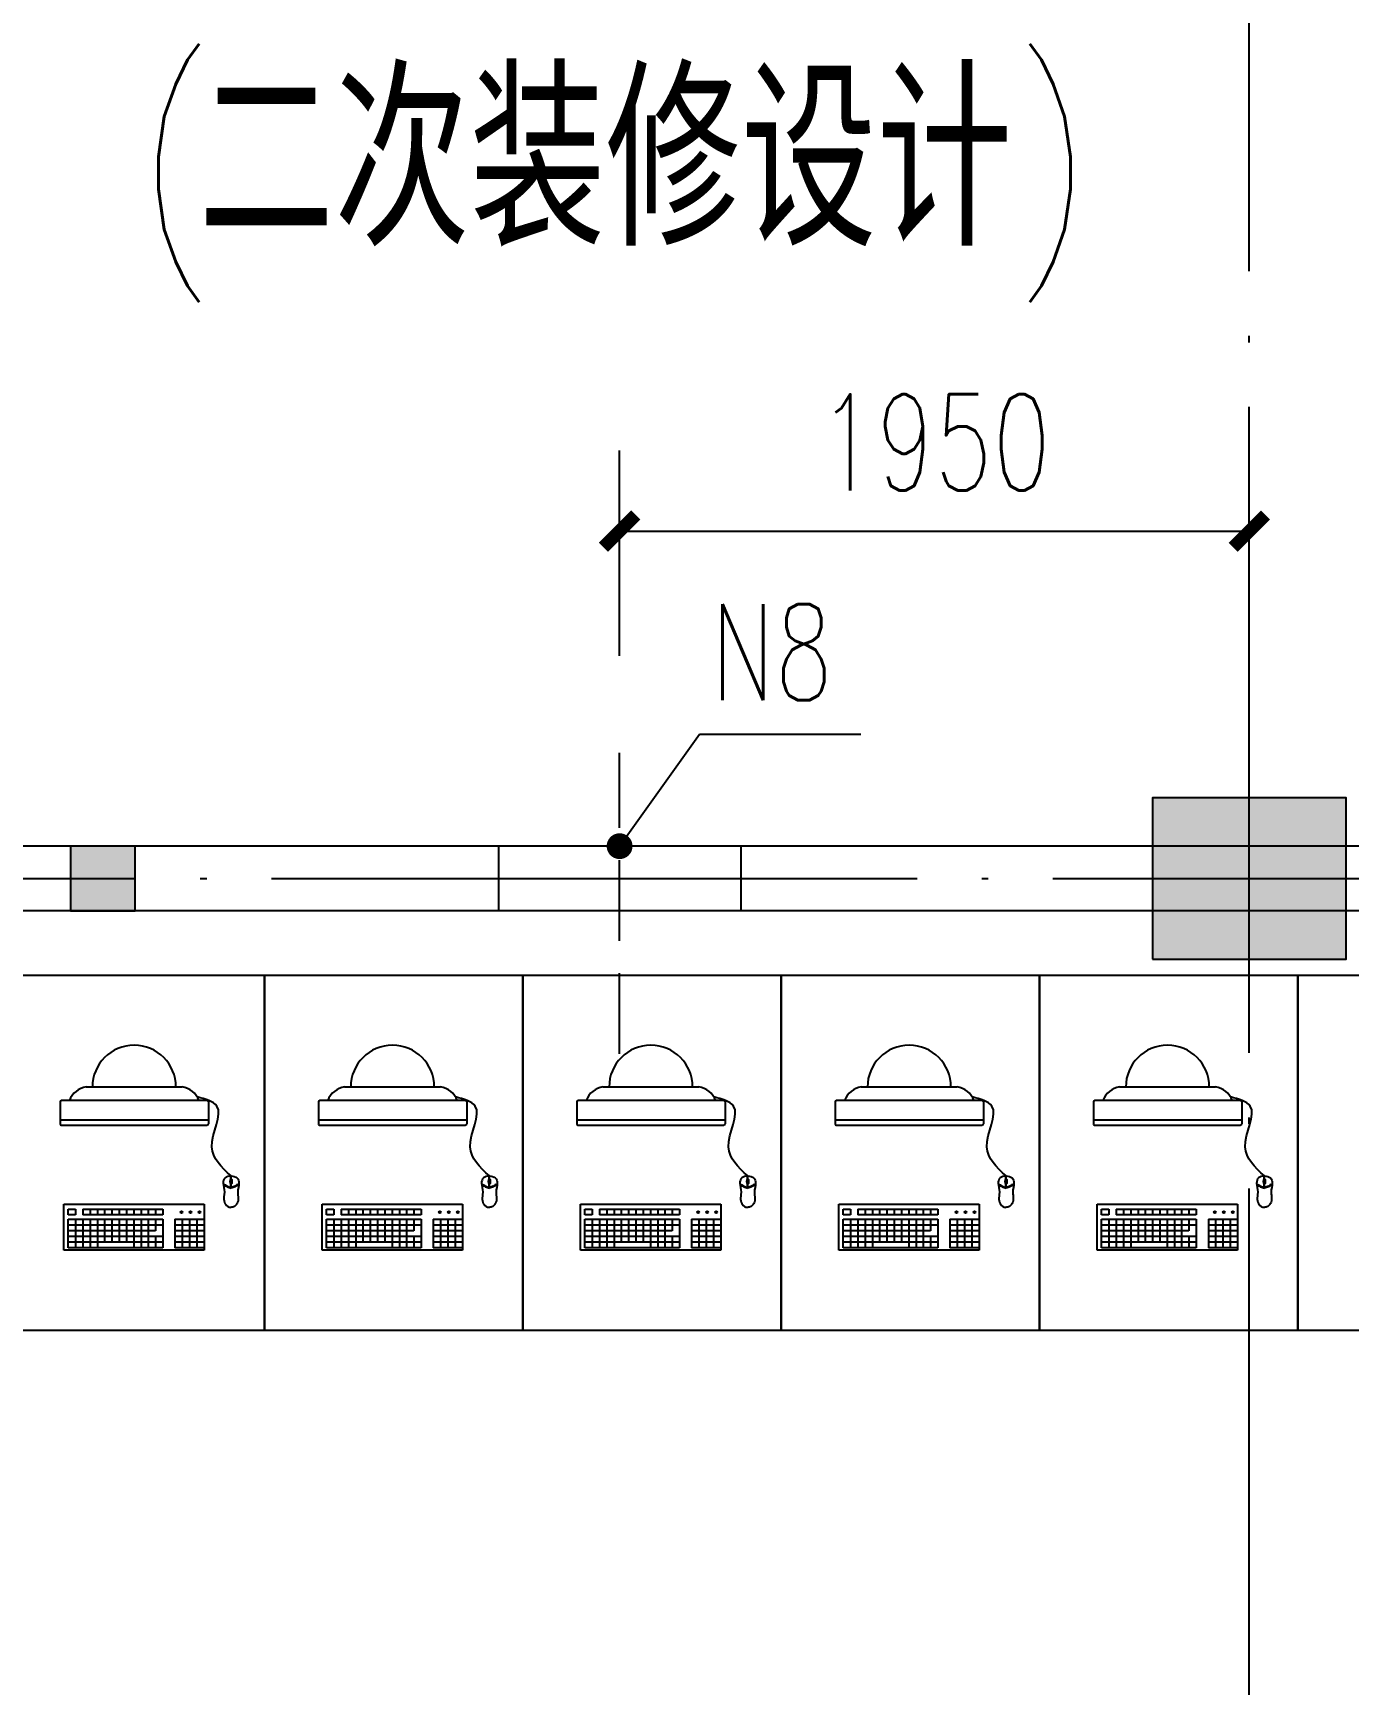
# Model space of a CAD drawing. Extents: x -93062 to 326984, y -142534 to 91021.
# Drawn here: x 29202 to 33277, y 51375 to 56490 of the extents above; entities that cross this region are included whole.
import ezdxf

# ---------------------------------------------------------------- set-up
doc = ezdxf.new("R2010")
doc.units = 0
doc.header["$LTSCALE"] = 1000
doc.header["$MEASUREMENT"] = 0
doc.linetypes.add('DASH', pattern=[0.35, 0.25, -0.1])
doc.linetypes.add('DOTE', pattern=[2.42, 2, -0.2, 0.02, -0.2])
doc.layers.get('0').update_dxf_attribs({"color": 8})
doc.layers.get('Defpoints').update_dxf_attribs({"color": 8})
for name, color, linetype in [('COLUMN', 8, 'Continuous'), ('DOTE', 8, 'DOTE'), ('EQUIPMENT', 8, 'Continuous'), ('HOLE', 8, 'Continuous'), ('PUB_HATCH', 8, 'Continuous'), ('PUB_TEXT', 8, 'Continuous'), ('TEXT', 8, 'Continuous'), ('WALL', 8, 'Continuous')]:
    doc.layers.add(name, color=color, linetype=linetype)
doc.styles.add('_TCH_DIM', font='SIMPLEX', dxfattribs={"bigfont": 'GBCBIG'})
doc.styles.add('_TCH_DIM_T3', font='SIMPLEX', dxfattribs={"width": 0.705882, "bigfont": 'GBCBIG'})
doc.styles.add('HZTXT', font='geditxt.shx', dxfattribs={"width": 0.8, "bigfont": 'hztxt1.shx'})
doc.dimstyles.new('_TCH_ARCH&&100', dxfattribs={"dimtxt": 297.5, "dimasz": 100, "dimexe": 250, "dimexo": 300, "dimgap": 126.25, "dimtad": 1, "dimdec": 0, "dimzin": 0, "dimdsep": 46, "dimtxsty": '_TCH_DIM_T3', "dimblk": 'ARCHTICK', "dimcen": 0.09, "dimazin": 2, "dimtfac": 1, "dimtdec": 0, "dimtix": 1, "dimtmove": 2, "dimatfit": 3, "dimfxl": 1, "dimtolj": 1, "dimtzin": 0, "dimarcsym": 0})

# ---------------------------------------------------------------- blocks, each defined once
blk = doc.blocks.new('_FZH')
blk.add_lwpolyline([(-0.5, -0.5), (0.5, -0.5), (0.5, 0.5), (-0.5, 0.5)], close=True)
at = {"layer": 'PUB_HATCH'}
blk.add_solid([(-0.5, -0.5), (0.5, -0.5), (-0.5, 0.5), (0.5, 0.5)], dxfattribs=at)
blk = doc.blocks.new('DSADa')
at = {"layer": 'COLUMN', "xscale": 600.0000000000146, "yscale": 500, "zscale": 500}
blk.add_blockref('_FZH', (7100, -27500), dxfattribs=at)
blk = doc.blocks.new('A$C31CF031A')
at = {"layer": 'EQUIPMENT', "ltscale": 100}
for p, q in [((3250, 6700), (4050, 6700)), ((4050, 6700), (4050, 5600)), ((4050, 5600), (4050, 6700)), ((4050, 6700), (4850, 6700)), ((4850, 5600), (4850, 6700)), ((4850, 6700), (5650, 6700)), ((4850, 6700), (4850, 5600)), ((5650, 5600), (5650, 6700)), ((5650, 6700), (6450, 6700)), ((5650, 6700), (5650, 5600)), ((6450, 6700), (6450, 5600)), ((6450, 5600), (6450, 6700)), ((6450, 6700), (7250, 6700)), ((7250, 5600), (7250, 6700)), ((7250, 6700), (8050, 6700)), ((7250, 6700), (7250, 5600)), ((4050, 5600), (3250, 5600)), ((4850, 5600), (4050, 5600)), ((5650, 5600), (4850, 5600)), ((6450, 5600), (5650, 5600)), ((7250, 5600), (6450, 5600)), ((8050, 5600), (7250, 5600))]:
    blk.add_line(p, q, dxfattribs=at)
at = {"layer": 'EQUIPMENT'}
for p, q in [((3498.3, 6354.2), (3795.3, 6354.2)), ((4298.3, 6354.2), (4595.3, 6354.2)), ((5098.3, 6354.2), (5395.3, 6354.2)), ((5898.3, 6354.2), (6195.3, 6354.2)), ((6698.3, 6354.2), (6995.3, 6354.2)), ((3417.1, 6307.9), (3417.1, 6240.3)), ((3422.1, 6312.9), (3871.4, 6312.9)), ((3876.4, 6307.9), (3876.4, 6240.3)), ((4217.1, 6307.9), (4217.1, 6240.3)), ((4222.1, 6312.9), (4671.4, 6312.9)), ((4676.4, 6307.9), (4676.4, 6240.3)), ((5017.1, 6307.9), (5017.1, 6240.3)), ((5022.1, 6312.9), (5471.4, 6312.9)), ((5476.4, 6307.9), (5476.4, 6240.3)), ((5817.1, 6307.9), (5817.1, 6240.3)), ((5822.1, 6312.9), (6271.4, 6312.9)), ((6276.4, 6307.9), (6276.4, 6240.3)), ((6617.1, 6307.9), (6617.1, 6240.3)), ((6622.1, 6312.9), (7071.4, 6312.9)), ((7076.4, 6307.9), (7076.4, 6240.3)), ((3417.1, 6252.2), (3876.4, 6252.2)), ((4217.1, 6252.2), (4676.4, 6252.2)), ((5017.1, 6252.2), (5476.4, 6252.2)), ((5817.1, 6252.2), (6276.4, 6252.2)), ((6617.1, 6252.2), (7076.4, 6252.2)), ((3871.4, 6235.3), (3422.1, 6235.3)), ((4671.4, 6235.3), (4222.1, 6235.3)), ((5471.4, 6235.3), (5022.1, 6235.3)), ((6271.4, 6235.3), (5822.1, 6235.3)), ((7071.4, 6235.3), (6622.1, 6235.3)), ((3946.2, 6070), (3946.2, 6078.5)), ((3946.2, 6043.5), (3946.2, 6053.3)), ((3947.2, 6070), (3947.2, 6078.5)), ((3947.2, 6043.5), (3947.2, 6053.3)), ((4746.2, 6070), (4746.2, 6078.5)), ((4746.2, 6043.5), (4746.2, 6053.3)), ((4747.2, 6070), (4747.2, 6078.5)), ((4747.2, 6043.5), (4747.2, 6053.3)), ((5546.2, 6070), (5546.2, 6078.5)), ((5546.2, 6043.5), (5546.2, 6053.3)), ((5547.2, 6070), (5547.2, 6078.5)), ((5547.2, 6043.5), (5547.2, 6053.3)), ((6346.2, 6070), (6346.2, 6078.5)), ((6346.2, 6043.5), (6346.2, 6053.3)), ((6347.2, 6070), (6347.2, 6078.5)), ((6347.2, 6043.5), (6347.2, 6053.3)), ((7146.2, 6070), (7146.2, 6078.5)), ((7146.2, 6043.5), (7146.2, 6053.3)), ((7147.2, 6070), (7147.2, 6078.5)), ((7147.2, 6043.5), (7147.2, 6053.3)), ((3428.8, 5991.8), (3863.3, 5991.8)), ((3428.8, 5849.1), (3428.8, 5991.8)), ((3863.3, 5991.8), (3863.3, 5849.1)), ((4228.8, 5991.8), (4663.3, 5991.8)), ((4228.8, 5849.1), (4228.8, 5991.8)), ((4663.3, 5991.8), (4663.3, 5849.1)), ((5028.8, 5991.8), (5463.3, 5991.8)), ((5028.8, 5849.1), (5028.8, 5991.8)), ((5463.3, 5991.8), (5463.3, 5849.1)), ((5828.8, 5991.8), (6263.3, 5991.8)), ((5828.8, 5849.1), (5828.8, 5991.8)), ((6263.3, 5991.8), (6263.3, 5849.1)), ((6628.8, 5991.8), (7063.3, 5991.8)), ((6628.8, 5849.1), (6628.8, 5991.8)), ((7063.3, 5991.8), (7063.3, 5849.1)), ((3442.6, 5944.5), (3735.6, 5944.5)), ((3442.6, 5855.7), (3442.6, 5944.5)), ((3442.7, 5958.3), (3442.7, 5976.1)), ((3442.7, 5976.1), (3465.1, 5976.1)), ((3465.1, 5958.3), (3442.7, 5958.3)), ((3465.1, 5976.1), (3465.1, 5958.3)), ((3465.1, 5944.5), (3465.1, 5855.7)), ((3487.6, 5976.1), (3487.6, 5958.3)), ((3487.6, 5976.1), (3735.6, 5976.1)), ((3735.6, 5958.3), (3487.6, 5958.3)), ((3487.6, 5944.5), (3487.6, 5855.7)), ((3510.2, 5976.1), (3510.2, 5958.3)), ((3510.2, 5944.5), (3510.2, 5855.7)), ((3532.7, 5976.1), (3532.7, 5958.3)), ((3532.7, 5944.5), (3532.7, 5855.7)), ((3555.3, 5976.1), (3555.3, 5958.3)), ((3555.3, 5944.5), (3555.3, 5873.4)), ((3577.8, 5976.1), (3577.8, 5958.3)), ((3577.8, 5944.5), (3577.8, 5873.4)), ((3600.4, 5976.1), (3600.4, 5958.3)), ((3600.4, 5944.5), (3600.4, 5873.4)), ((3622.9, 5976.1), (3622.9, 5958.3)), ((3622.9, 5944.5), (3622.9, 5873.4)), ((3645.4, 5976.1), (3645.4, 5958.3)), ((3645.4, 5944.5), (3645.4, 5855.7)), ((3668, 5976.1), (3668, 5958.3)), ((3668, 5944.5), (3668, 5855.7)), ((3735.6, 5958.3), (3680.3, 5958.3)), ((3690.5, 5976.1), (3690.5, 5958.3)), ((3690.5, 5944.5), (3690.5, 5855.7)), ((3713.1, 5976.1), (3713.1, 5958.3)), ((3713.1, 5944.5), (3713.1, 5908.9)), ((3735.6, 5976.1), (3735.6, 5958.3)), ((3735.6, 5976.1), (3735.6, 5958.3)), ((3735.6, 5944.5), (3735.6, 5855.7)), ((3735.6, 5944.5), (3735.6, 5855.7)), ((3735.6, 5944.5), (3735.6, 5855.7)), ((3773.1, 5944.5), (3863.3, 5944.5)), ((3773.1, 5944.5), (3773.1, 5855.7)), ((3773.1, 5944.5), (3863.3, 5944.5)), ((3795.7, 5944.5), (3795.7, 5855.7)), ((3818.2, 5944.5), (3818.2, 5855.7)), ((3840.8, 5944.5), (3840.8, 5855.7)), ((3863.3, 5944.5), (3863.3, 5855.7)), ((3863.3, 5944.5), (3863.3, 5855.7)), ((4242.6, 5944.5), (4535.6, 5944.5)), ((4242.6, 5855.7), (4242.6, 5944.5)), ((4242.7, 5958.3), (4242.7, 5976.1)), ((4242.7, 5976.1), (4265.1, 5976.1)), ((4265.1, 5958.3), (4242.7, 5958.3)), ((4265.1, 5976.1), (4265.1, 5958.3)), ((4265.1, 5944.5), (4265.1, 5855.7)), ((4287.6, 5976.1), (4287.6, 5958.3)), ((4287.6, 5976.1), (4535.6, 5976.1)), ((4535.6, 5958.3), (4287.6, 5958.3)), ((4287.6, 5944.5), (4287.6, 5855.7)), ((4310.2, 5976.1), (4310.2, 5958.3)), ((4310.2, 5944.5), (4310.2, 5855.7)), ((4332.7, 5976.1), (4332.7, 5958.3)), ((4332.7, 5944.5), (4332.7, 5855.7)), ((4355.3, 5976.1), (4355.3, 5958.3)), ((4355.3, 5944.5), (4355.3, 5873.4)), ((4377.8, 5976.1), (4377.8, 5958.3)), ((4377.8, 5944.5), (4377.8, 5873.4)), ((4400.4, 5976.1), (4400.4, 5958.3)), ((4400.4, 5944.5), (4400.4, 5873.4)), ((4422.9, 5976.1), (4422.9, 5958.3)), ((4422.9, 5944.5), (4422.9, 5873.4)), ((4445.4, 5976.1), (4445.4, 5958.3)), ((4445.4, 5944.5), (4445.4, 5855.7)), ((4468, 5976.1), (4468, 5958.3)), ((4468, 5944.5), (4468, 5855.7)), ((4535.6, 5958.3), (4480.3, 5958.3)), ((4490.5, 5976.1), (4490.5, 5958.3)), ((4490.5, 5944.5), (4490.5, 5855.7)), ((4513.1, 5976.1), (4513.1, 5958.3)), ((4513.1, 5944.5), (4513.1, 5908.9)), ((4535.6, 5976.1), (4535.6, 5958.3)), ((4535.6, 5976.1), (4535.6, 5958.3)), ((4535.6, 5944.5), (4535.6, 5855.7)), ((4535.6, 5944.5), (4535.6, 5855.7)), ((4535.6, 5944.5), (4535.6, 5855.7)), ((4573.1, 5944.5), (4663.3, 5944.5)), ((4573.1, 5944.5), (4573.1, 5855.7)), ((4573.1, 5944.5), (4663.3, 5944.5)), ((4595.7, 5944.5), (4595.7, 5855.7)), ((4618.2, 5944.5), (4618.2, 5855.7)), ((4640.8, 5944.5), (4640.8, 5855.7)), ((4663.3, 5944.5), (4663.3, 5855.7)), ((4663.3, 5944.5), (4663.3, 5855.7)), ((5042.6, 5944.5), (5335.6, 5944.5)), ((5042.6, 5855.7), (5042.6, 5944.5)), ((5042.7, 5958.3), (5042.7, 5976.1)), ((5042.7, 5976.1), (5065.1, 5976.1)), ((5065.1, 5958.3), (5042.7, 5958.3)), ((5065.1, 5976.1), (5065.1, 5958.3)), ((5065.1, 5944.5), (5065.1, 5855.7)), ((5087.6, 5976.1), (5087.6, 5958.3)), ((5087.6, 5976.1), (5335.6, 5976.1)), ((5335.6, 5958.3), (5087.6, 5958.3)), ((5087.6, 5944.5), (5087.6, 5855.7)), ((5110.2, 5976.1), (5110.2, 5958.3)), ((5110.2, 5944.5), (5110.2, 5855.7)), ((5132.7, 5976.1), (5132.7, 5958.3)), ((5132.7, 5944.5), (5132.7, 5855.7)), ((5155.3, 5976.1), (5155.3, 5958.3)), ((5155.3, 5944.5), (5155.3, 5873.4)), ((5177.8, 5976.1), (5177.8, 5958.3)), ((5177.8, 5944.5), (5177.8, 5873.4)), ((5200.4, 5976.1), (5200.4, 5958.3)), ((5200.4, 5944.5), (5200.4, 5873.4)), ((5222.9, 5976.1), (5222.9, 5958.3)), ((5222.9, 5944.5), (5222.9, 5873.4)), ((5245.4, 5976.1), (5245.4, 5958.3)), ((5245.4, 5944.5), (5245.4, 5855.7)), ((5268, 5976.1), (5268, 5958.3)), ((5268, 5944.5), (5268, 5855.7)), ((5335.6, 5958.3), (5280.3, 5958.3)), ((5290.5, 5976.1), (5290.5, 5958.3)), ((5290.5, 5944.5), (5290.5, 5855.7)), ((5313.1, 5976.1), (5313.1, 5958.3)), ((5313.1, 5944.5), (5313.1, 5908.9)), ((5335.6, 5976.1), (5335.6, 5958.3)), ((5335.6, 5976.1), (5335.6, 5958.3)), ((5335.6, 5944.5), (5335.6, 5855.7)), ((5335.6, 5944.5), (5335.6, 5855.7)), ((5335.6, 5944.5), (5335.6, 5855.7)), ((5373.1, 5944.5), (5463.3, 5944.5)), ((5373.1, 5944.5), (5373.1, 5855.7)), ((5373.1, 5944.5), (5463.3, 5944.5)), ((5395.7, 5944.5), (5395.7, 5855.7)), ((5418.2, 5944.5), (5418.2, 5855.7)), ((5440.8, 5944.5), (5440.8, 5855.7)), ((5463.3, 5944.5), (5463.3, 5855.7)), ((5463.3, 5944.5), (5463.3, 5855.7)), ((5842.6, 5944.5), (6135.6, 5944.5)), ((5842.6, 5855.7), (5842.6, 5944.5)), ((5842.7, 5958.3), (5842.7, 5976.1)), ((5842.7, 5976.1), (5865.1, 5976.1)), ((5865.1, 5958.3), (5842.7, 5958.3)), ((5865.1, 5976.1), (5865.1, 5958.3)), ((5865.1, 5944.5), (5865.1, 5855.7)), ((5887.6, 5976.1), (5887.6, 5958.3)), ((5887.6, 5976.1), (6135.6, 5976.1)), ((6135.6, 5958.3), (5887.6, 5958.3)), ((5887.6, 5944.5), (5887.6, 5855.7)), ((5910.2, 5976.1), (5910.2, 5958.3)), ((5910.2, 5944.5), (5910.2, 5855.7)), ((5932.7, 5976.1), (5932.7, 5958.3)), ((5932.7, 5944.5), (5932.7, 5855.7)), ((5955.3, 5976.1), (5955.3, 5958.3)), ((5955.3, 5944.5), (5955.3, 5873.4)), ((5977.8, 5976.1), (5977.8, 5958.3)), ((5977.8, 5944.5), (5977.8, 5873.4)), ((6000.4, 5976.1), (6000.4, 5958.3)), ((6000.4, 5944.5), (6000.4, 5873.4)), ((6022.9, 5976.1), (6022.9, 5958.3)), ((6022.9, 5944.5), (6022.9, 5873.4)), ((6045.4, 5976.1), (6045.4, 5958.3)), ((6045.4, 5944.5), (6045.4, 5855.7)), ((6068, 5976.1), (6068, 5958.3)), ((6068, 5944.5), (6068, 5855.7)), ((6135.6, 5958.3), (6080.3, 5958.3)), ((6090.5, 5976.1), (6090.5, 5958.3)), ((6090.5, 5944.5), (6090.5, 5855.7)), ((6113.1, 5976.1), (6113.1, 5958.3)), ((6113.1, 5944.5), (6113.1, 5908.9)), ((6135.6, 5976.1), (6135.6, 5958.3)), ((6135.6, 5976.1), (6135.6, 5958.3)), ((6135.6, 5944.5), (6135.6, 5855.7)), ((6135.6, 5944.5), (6135.6, 5855.7)), ((6135.6, 5944.5), (6135.6, 5855.7)), ((6173.1, 5944.5), (6263.3, 5944.5)), ((6173.1, 5944.5), (6173.1, 5855.7)), ((6173.1, 5944.5), (6263.3, 5944.5)), ((6195.7, 5944.5), (6195.7, 5855.7)), ((6218.2, 5944.5), (6218.2, 5855.7)), ((6240.8, 5944.5), (6240.8, 5855.7)), ((6263.3, 5944.5), (6263.3, 5855.7)), ((6263.3, 5944.5), (6263.3, 5855.7)), ((6642.6, 5944.5), (6935.6, 5944.5)), ((6642.6, 5855.7), (6642.6, 5944.5)), ((6642.7, 5958.3), (6642.7, 5976.1)), ((6642.7, 5976.1), (6665.1, 5976.1)), ((6665.1, 5958.3), (6642.7, 5958.3)), ((6665.1, 5976.1), (6665.1, 5958.3)), ((6665.1, 5944.5), (6665.1, 5855.7)), ((6687.6, 5976.1), (6687.6, 5958.3)), ((6687.6, 5976.1), (6935.6, 5976.1)), ((6935.6, 5958.3), (6687.6, 5958.3)), ((6687.6, 5944.5), (6687.6, 5855.7)), ((6710.2, 5976.1), (6710.2, 5958.3)), ((6710.2, 5944.5), (6710.2, 5855.7)), ((6732.7, 5976.1), (6732.7, 5958.3)), ((6732.7, 5944.5), (6732.7, 5855.7)), ((6755.3, 5976.1), (6755.3, 5958.3)), ((6755.3, 5944.5), (6755.3, 5873.4)), ((6777.8, 5976.1), (6777.8, 5958.3)), ((6777.8, 5944.5), (6777.8, 5873.4)), ((6800.4, 5976.1), (6800.4, 5958.3)), ((6800.4, 5944.5), (6800.4, 5873.4)), ((6822.9, 5976.1), (6822.9, 5958.3)), ((6822.9, 5944.5), (6822.9, 5873.4)), ((6845.4, 5976.1), (6845.4, 5958.3)), ((6845.4, 5944.5), (6845.4, 5855.7)), ((6868, 5976.1), (6868, 5958.3)), ((6868, 5944.5), (6868, 5855.7)), ((6935.6, 5958.3), (6880.3, 5958.3)), ((6890.5, 5976.1), (6890.5, 5958.3)), ((6890.5, 5944.5), (6890.5, 5855.7)), ((6913.1, 5976.1), (6913.1, 5958.3)), ((6913.1, 5944.5), (6913.1, 5908.9)), ((6935.6, 5976.1), (6935.6, 5958.3)), ((6935.6, 5976.1), (6935.6, 5958.3)), ((6935.6, 5944.5), (6935.6, 5855.7)), ((6935.6, 5944.5), (6935.6, 5855.7)), ((6935.6, 5944.5), (6935.6, 5855.7)), ((6973.1, 5944.5), (7063.3, 5944.5)), ((6973.1, 5944.5), (6973.1, 5855.7)), ((6973.1, 5944.5), (7063.3, 5944.5)), ((6995.7, 5944.5), (6995.7, 5855.7)), ((7018.2, 5944.5), (7018.2, 5855.7)), ((7040.8, 5944.5), (7040.8, 5855.7)), ((7063.3, 5944.5), (7063.3, 5855.7)), ((7063.3, 5944.5), (7063.3, 5855.7)), ((3735.6, 5926.7), (3442.6, 5926.7)), ((3713.1, 5908.9), (3442.6, 5908.9)), ((3735.6, 5891.2), (3442.6, 5891.2)), ((3713.1, 5891.2), (3713.1, 5855.7)), ((3863.3, 5926.7), (3773.1, 5926.7)), ((3863.3, 5908.9), (3773.1, 5908.9)), ((3863.3, 5891.2), (3773.1, 5891.2)), ((4535.6, 5926.7), (4242.6, 5926.7)), ((4513.1, 5908.9), (4242.6, 5908.9)), ((4535.6, 5891.2), (4242.6, 5891.2)), ((4513.1, 5891.2), (4513.1, 5855.7)), ((4663.3, 5926.7), (4573.1, 5926.7)), ((4663.3, 5908.9), (4573.1, 5908.9)), ((4663.3, 5891.2), (4573.1, 5891.2)), ((5335.6, 5926.7), (5042.6, 5926.7)), ((5313.1, 5908.9), (5042.6, 5908.9)), ((5335.6, 5891.2), (5042.6, 5891.2)), ((5313.1, 5891.2), (5313.1, 5855.7)), ((5463.3, 5926.7), (5373.1, 5926.7)), ((5463.3, 5908.9), (5373.1, 5908.9)), ((5463.3, 5891.2), (5373.1, 5891.2)), ((6135.6, 5926.7), (5842.6, 5926.7)), ((6113.1, 5908.9), (5842.6, 5908.9)), ((6135.6, 5891.2), (5842.6, 5891.2)), ((6113.1, 5891.2), (6113.1, 5855.7)), ((6263.3, 5926.7), (6173.1, 5926.7)), ((6263.3, 5908.9), (6173.1, 5908.9)), ((6263.3, 5891.2), (6173.1, 5891.2)), ((6935.6, 5926.7), (6642.6, 5926.7)), ((6913.1, 5908.9), (6642.6, 5908.9)), ((6935.6, 5891.2), (6642.6, 5891.2)), ((6913.1, 5891.2), (6913.1, 5855.7)), ((7063.3, 5926.7), (6973.1, 5926.7)), ((7063.3, 5908.9), (6973.1, 5908.9)), ((7063.3, 5891.2), (6973.1, 5891.2)), ((3863.3, 5849.1), (3428.8, 5849.1)), ((3735.6, 5873.4), (3442.6, 5873.4)), ((3735.6, 5855.7), (3442.6, 5855.7)), ((3863.3, 5873.4), (3773.1, 5873.4)), ((3863.3, 5855.7), (3773.1, 5855.7)), ((4663.3, 5849.1), (4228.8, 5849.1)), ((4535.6, 5873.4), (4242.6, 5873.4)), ((4535.6, 5855.7), (4242.6, 5855.7)), ((4663.3, 5873.4), (4573.1, 5873.4)), ((4663.3, 5855.7), (4573.1, 5855.7)), ((5463.3, 5849.1), (5028.8, 5849.1)), ((5335.6, 5873.4), (5042.6, 5873.4)), ((5335.6, 5855.7), (5042.6, 5855.7)), ((5463.3, 5873.4), (5373.1, 5873.4)), ((5463.3, 5855.7), (5373.1, 5855.7)), ((6263.3, 5849.1), (5828.8, 5849.1)), ((6135.6, 5873.4), (5842.6, 5873.4)), ((6135.6, 5855.7), (5842.6, 5855.7)), ((6263.3, 5873.4), (6173.1, 5873.4)), ((6263.3, 5855.7), (6173.1, 5855.7)), ((7063.3, 5849.1), (6628.8, 5849.1)), ((6935.6, 5873.4), (6642.6, 5873.4)), ((6935.6, 5855.7), (6642.6, 5855.7)), ((7063.3, 5873.4), (6973.1, 5873.4)), ((7063.3, 5855.7), (6973.1, 5855.7))]:
    blk.add_line(p, q, dxfattribs=at)
for centre in [(3793, 5966.4), (3821.1, 5966.4), (3849.1, 5966.4), (4593, 5966.4), (4621.1, 5966.4), (4649.1, 5966.4), (5393, 5966.4), (5421.1, 5966.4), (5449.1, 5966.4), (6193, 5966.4), (6221.1, 5966.4), (6249.1, 5966.4), (6993, 5966.4), (7021.1, 5966.4), (7049.1, 5966.4)]:
    blk.add_circle(centre, 3.1, dxfattribs=at)
for centre, radius, start, end in [((3646.8, 6354.2), 129.3, 0.0037, 180.0037), ((4446.8, 6354.2), 129.3, 0.0037, 180.0037), ((5246.8, 6354.2), 129.3, 0.0037, 180.0037), ((6046.8, 6354.2), 129.3, 0.0037, 180.0037), ((6846.8, 6354.2), 129.3, 0.0037, 180.0037), ((3507.6, 6289.2), 65.7, 98.0752, 158.8803), ((3786, 6289.2), 65.7, 21.1197, 81.9248), ((4307.6, 6289.2), 65.7, 98.0752, 158.8803), ((4586, 6289.2), 65.7, 21.1197, 81.9248), ((5107.6, 6289.2), 65.7, 98.0752, 158.8803), ((5386, 6289.2), 65.7, 21.1197, 81.9248), ((5907.6, 6289.2), 65.7, 98.0752, 158.8803), ((6186, 6289.2), 65.7, 21.1197, 81.9248), ((6707.6, 6289.2), 65.7, 98.0752, 158.8803), ((6986, 6289.2), 65.7, 21.1197, 81.9248), ((3422.1, 6307.9), 5, 90, 180), ((3871.4, 6307.9), 5, 0, 90), ((4222.1, 6307.9), 5, 90, 180), ((4671.4, 6307.9), 5, 0, 90), ((5022.1, 6307.9), 5, 90, 180), ((5471.4, 6307.9), 5, 0, 90), ((5822.1, 6307.9), 5, 90, 180), ((6271.4, 6307.9), 5, 0, 90), ((6622.1, 6307.9), 5, 90, 180), ((7071.4, 6307.9), 5, 0, 90), ((3422.1, 6240.3), 5, 180, 270.0037), ((3871.4, 6240.3), 5, 270.0037, 0), ((4222.1, 6240.3), 5, 180, 270.0037), ((4671.4, 6240.3), 5, 270.0037, 0), ((5022.1, 6240.3), 5, 180, 270.0037), ((5471.4, 6240.3), 5, 270.0037, 0), ((5822.1, 6240.3), 5, 180, 270.0037), ((6271.4, 6240.3), 5, 270.0037, 0), ((6622.1, 6240.3), 5, 180, 270.0037), ((7071.4, 6240.3), 5, 270.0037, 0)]:
    blk.add_arc(centre, radius, start, end, dxfattribs=at)
for centre, major_axis in [((3946.7, 6061.6), (0, 8.48)), ((3946.7, 6061.6), (0, 3.81)), ((4746.7, 6061.6), (0, 8.48)), ((4746.7, 6061.6), (0, 3.81)), ((5546.7, 6061.6), (0, 8.48)), ((5546.7, 6061.6), (0, 3.81)), ((6346.7, 6061.6), (0, 8.48)), ((6346.7, 6061.6), (0, 3.81)), ((7146.7, 6061.6), (0, 8.48)), ((7146.7, 6061.6), (0, 3.81))]:
    blk.add_ellipse(centre, major_axis=major_axis, ratio=0.331977, dxfattribs=at)
for points in [[(3946.7, 6078.6), (3887.2, 6169.2), (3902.9, 6295), (3841.9, 6323.7)], [(4746.7, 6078.6), (4687.2, 6169.2), (4702.9, 6295), (4641.9, 6323.7)], [(5546.7, 6078.6), (5487.2, 6169.2), (5502.9, 6295), (5441.9, 6323.7)], [(6346.7, 6078.6), (6287.2, 6169.2), (6302.9, 6295), (6241.9, 6323.7)], [(7146.7, 6078.6), (7087.2, 6169.2), (7102.9, 6295), (7041.9, 6323.7)], [(3946.7, 6078.6), (3928.4, 6072.9), (3922.4, 6055.7), (3926.1, 6029.8), (3924.9, 6015.6), (3926.3, 5997.6), (3936.4, 5984.3), (3946.7, 5981.1)], [(3922.4, 6054.7), (3934.6, 6047.5), (3946.2, 6043.5)], [(3922.4, 6052.4), (3934.6, 6045.2), (3946.7, 6041.1)], [(3946.7, 6078.6), (3965.1, 6072.9), (3971.1, 6055.7), (3967.4, 6029.8), (3968.6, 6015.6), (3967.2, 5997.6), (3957, 5984.3), (3946.7, 5981.1)], [(3971, 6052.4), (3958.9, 6045.2), (3946.7, 6041.1)], [(3971, 6054.7), (3958.9, 6047.5), (3947.2, 6043.5)], [(4746.7, 6078.6), (4728.4, 6072.9), (4722.4, 6055.7), (4726.1, 6029.8), (4724.9, 6015.6), (4726.3, 5997.6), (4736.4, 5984.3), (4746.7, 5981.1)], [(4722.4, 6054.7), (4734.6, 6047.5), (4746.2, 6043.5)], [(4722.4, 6052.4), (4734.6, 6045.2), (4746.7, 6041.1)], [(4746.7, 6078.6), (4765.1, 6072.9), (4771.1, 6055.7), (4767.4, 6029.8), (4768.6, 6015.6), (4767.2, 5997.6), (4757, 5984.3), (4746.7, 5981.1)], [(4771, 6052.4), (4758.9, 6045.2), (4746.7, 6041.1)], [(4771, 6054.7), (4758.9, 6047.5), (4747.2, 6043.5)], [(5546.7, 6078.6), (5528.4, 6072.9), (5522.4, 6055.7), (5526.1, 6029.8), (5524.9, 6015.6), (5526.3, 5997.6), (5536.4, 5984.3), (5546.7, 5981.1)], [(5522.4, 6054.7), (5534.6, 6047.5), (5546.2, 6043.5)], [(5522.4, 6052.4), (5534.6, 6045.2), (5546.7, 6041.1)], [(5546.7, 6078.6), (5565.1, 6072.9), (5571.1, 6055.7), (5567.4, 6029.8), (5568.6, 6015.6), (5567.2, 5997.6), (5557, 5984.3), (5546.7, 5981.1)], [(5571, 6052.4), (5558.9, 6045.2), (5546.7, 6041.1)], [(5571, 6054.7), (5558.9, 6047.5), (5547.2, 6043.5)], [(6346.7, 6078.6), (6328.4, 6072.9), (6322.4, 6055.7), (6326.1, 6029.8), (6324.9, 6015.6), (6326.3, 5997.6), (6336.4, 5984.3), (6346.7, 5981.1)], [(6322.4, 6054.7), (6334.6, 6047.5), (6346.2, 6043.5)], [(6322.4, 6052.4), (6334.6, 6045.2), (6346.7, 6041.1)], [(6346.7, 6078.6), (6365.1, 6072.9), (6371.1, 6055.7), (6367.4, 6029.8), (6368.6, 6015.6), (6367.2, 5997.6), (6357, 5984.3), (6346.7, 5981.1)], [(6371, 6052.4), (6358.9, 6045.2), (6346.7, 6041.1)], [(6371, 6054.7), (6358.9, 6047.5), (6347.2, 6043.5)], [(7146.7, 6078.6), (7128.4, 6072.9), (7122.4, 6055.7), (7126.1, 6029.8), (7124.9, 6015.6), (7126.3, 5997.6), (7136.4, 5984.3), (7146.7, 5981.1)], [(7122.4, 6054.7), (7134.6, 6047.5), (7146.2, 6043.5)], [(7122.4, 6052.4), (7134.6, 6045.2), (7146.7, 6041.1)], [(7146.7, 6078.6), (7165.1, 6072.9), (7171.1, 6055.7), (7167.4, 6029.8), (7168.6, 6015.6), (7167.2, 5997.6), (7157, 5984.3), (7146.7, 5981.1)], [(7171, 6052.4), (7158.9, 6045.2), (7146.7, 6041.1)], [(7171, 6054.7), (7158.9, 6047.5), (7147.2, 6043.5)]]:
    blk.add_spline(points, degree=3, dxfattribs=at)
blk = doc.blocks.new('_ArchTick')
at = {"color": 0, "linetype": 'ByBlock', "const_width": 0.4}
blk.add_lwpolyline([(-0.5, -0.5), (0.5, 0.5)], dxfattribs=at)
blk = doc.blocks.new('*D411')
at = {"layer": 'Defpoints', "color": 0, "transparency": 16777216}
for p in [(32968.4, 54947.5), (31018.4, 54261), (32968.4, 54261)]:
    blk.add_point(p, dxfattribs=at)
at = {"layer": 'HOLE', "color": 0, "lineweight": -2, "transparency": 16777216}
for p, q in [((31018.4, 54561), (31018.4, 55197.5)), ((32968.4, 54561), (32968.4, 55197.5)), ((31018.4, 54947.5), (32968.4, 54947.5))]:
    blk.add_line(p, q, dxfattribs=at)
at = {"layer": 'HOLE', "color": 0, "lineweight": -2, "transparency": 16777216, "xscale": 100, "yscale": 100, "zscale": 100, "rotation": 180}
blk.add_blockref('_ArchTick', (31018.4, 54947.5), dxfattribs=at)
at = {"layer": 'HOLE', "color": 0, "lineweight": -2, "transparency": 16777216, "xscale": 100, "yscale": 100, "zscale": 100}
blk.add_blockref('_ArchTick', (32968.4, 54947.5), dxfattribs=at)
at = {"layer": 'HOLE', "color": 0, "transparency": 16777216, "insert": (31993.4, 55222.5), "char_height": 297.5, "attachment_point": 5, "style": '_TCH_DIM_T3'}
blk.add_mtext('\\A1;1950', dxfattribs=at)

msp = doc.modelspace()

# ---------------------------------------------------------------- hatches: boundary and pattern name
at = {"layer": 'PUB_HATCH'}
msp.add_hatch(color=256, dxfattribs=at).paths.add_polyline_path([(29318.4, 53772.1), (29518.4, 53772.1), (29518.4, 53972.1), (29318.4, 53972.1)])

# ---------------------------------------------------------------- linework, layer by layer
at = {"layer": 'COLUMN'}
for p, q in [((29518.4, 53972.1), (29318.4, 53972.1)), ((29318.4, 53972.1), (29318.4, 53772.1)), ((29518.4, 53772.1), (29518.4, 53972.1)), ((29318.4, 53772.1), (29518.4, 53772.1))]:
    msp.add_line(p, q, dxfattribs=at)
at = {"layer": 'DOTE'}
msp.add_line((22679.9, 53872.1), (51585.9, 53872.1), dxfattribs=at)
msp.add_lwpolyline([(32968.4, 21872.1), (32968.4, 86156)], dxfattribs=at)
at = {"layer": 'HOLE'}
for p, q in [((31018.4, 53972.1), (31266.2, 54319)), ((31266.2, 54319), (31765.7, 54319)), ((30643.4, 53972.1), (30643.4, 53772.1)), ((31393.4, 53972.1), (31393.4, 53772.1))]:
    msp.add_line(p, q, dxfattribs=at)
at = {"layer": 'HOLE', "linetype": 'DASH'}
msp.add_line((31018.4, 53328.8), (31018.4, 54261), dxfattribs=at)
at = {"layer": 'HOLE', "const_width": 40}
msp.add_lwpolyline([(31006.8, 53955.8, 1), (31030, 53988.3, 1)], format="xyb", close=True, dxfattribs=at)
at = {"layer": 'WALL'}
for p, q in [((36318.4, 53972.1), (26588.4, 53972.1)), ((36318.4, 53772.1), (26528.4, 53772.1))]:
    msp.add_line(p, q, dxfattribs=at)

# ---------------------------------------------------------------- block references
at = {"layer": 'COLUMN'}
msp.add_blockref('DSADa', (25868.4, 81372.1), dxfattribs=at)
at = {"layer": 'EQUIPMENT'}
msp.add_blockref('A$C31CF031A', (25868.4, 46872.1), dxfattribs=at)

# ---------------------------------------------------------------- texts
at = {"layer": 'PUB_TEXT', "style": '_TCH_DIM', "width": 0.705882}
msp.add_text('N8', height=297.5, dxfattribs=at).set_placement((31300.7, 54424))
at = {"layer": 'TEXT', "style": 'HZTXT', "width": 0.8}
for s, p in [('(', (29518.5, 55831.8)), (')', (32234.5, 55831.8)), ('二次装修设计', (29714.5, 55831.8))]:
    msp.add_text(s, height=525, dxfattribs=at).set_placement(p)

# ---------------------------------------------------------------- dimensions: what is measured, and where the dimension line sits
at = {"layer": 'HOLE'}
dim = msp.add_aligned_dim(p1=(31018.4, 54261), p2=(32968.4, 54261), distance=686.5, dimstyle='_TCH_ARCH&&100', dxfattribs=at)
dim.commit()
dim.dimension.update_dxf_attribs({"geometry": '*D411', "text_midpoint": (31993.4, 55222.5)})

doc.saveas('drawing.dxf')
